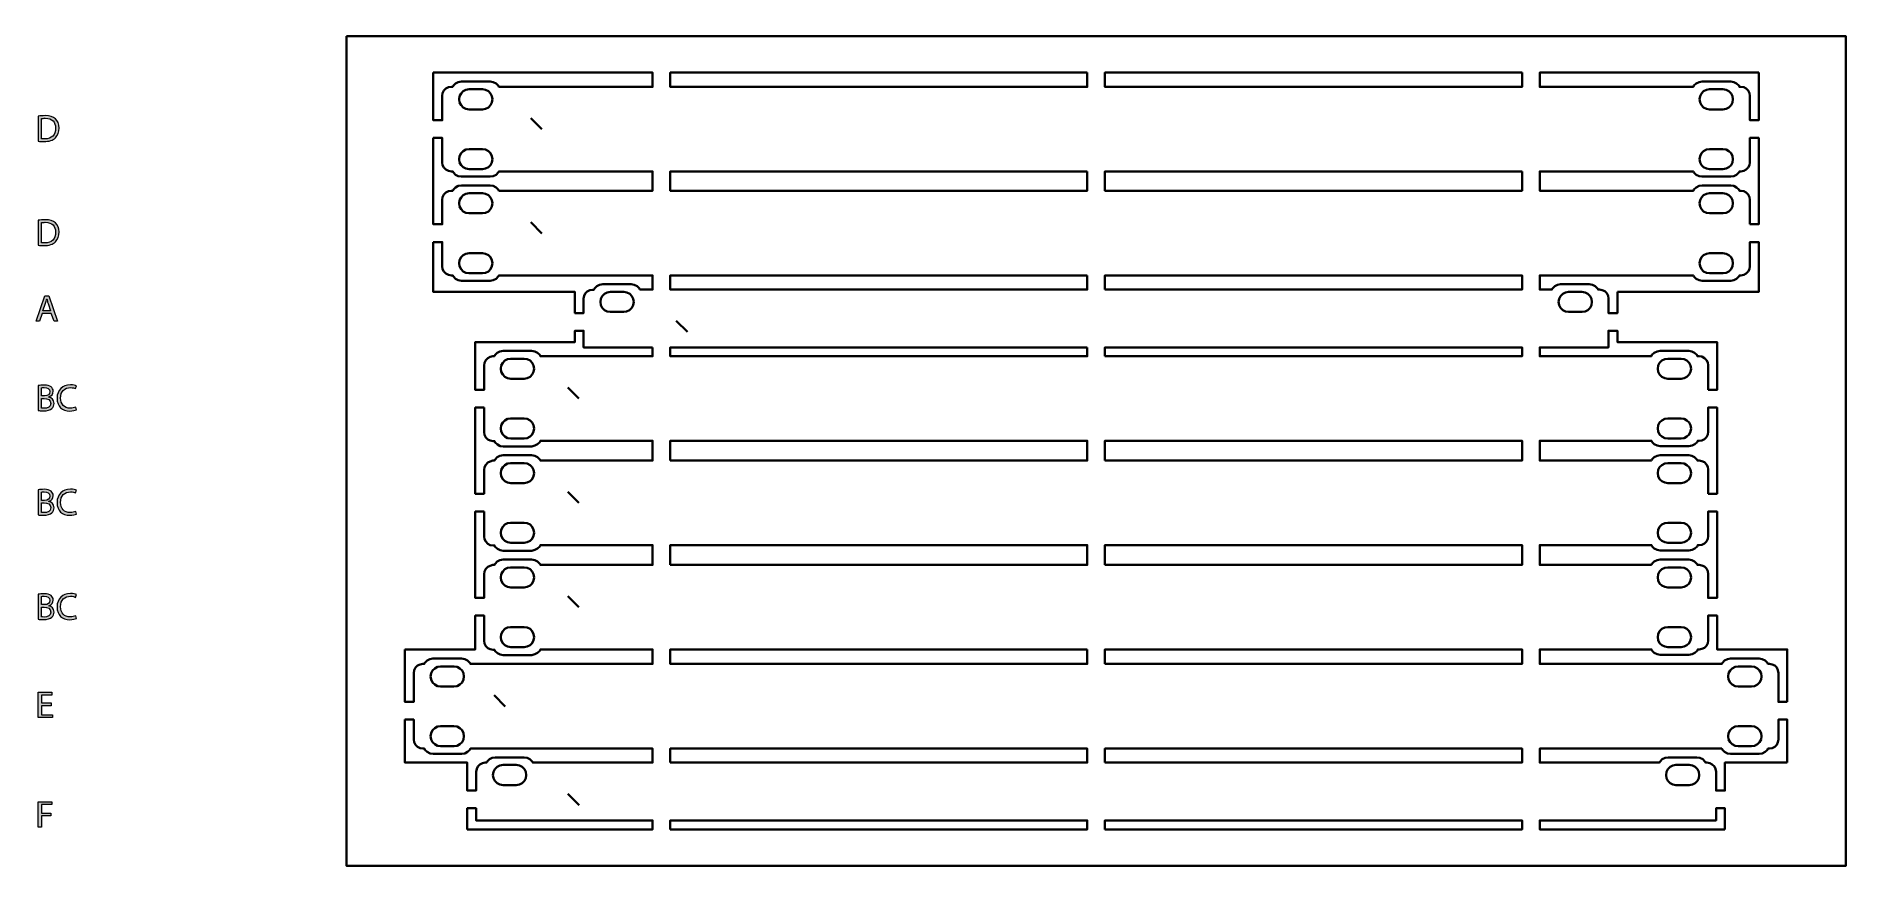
# Model space of a CAD drawing. Header units: inches. Extents: x -3.2 to 12.8, y 4.9 to 12.2.
import ezdxf

# ---------------------------------------------------------------- set-up
doc = ezdxf.new("R2010")
doc.units = ezdxf.units.IN
doc.header["$MEASUREMENT"] = 0
doc.layers.add('First LED Indicators', color=7, linetype='Continuous')
doc.layers.add('Led Positions', color=7, linetype='Continuous')

# ---------------------------------------------------------------- blocks, each defined once
blk = doc.blocks.new('block 2')
at = {"layer": 'Led Positions', "true_color": 0xffffff}
h = blk.add_hatch(color=7, dxfattribs=at)
h.dxf.hatch_style = 2
edge = h.paths.add_edge_path()
edge.add_spline(control_points=[(-3.217, 9.119), (-3.204, 9.122), (-3.184, 9.124), (-3.164, 9.124), (-3.135, 9.124), (-3.116, 9.119), (-3.102, 9.108), (-3.09, 9.099), (-3.083, 9.086), (-3.083, 9.068), (-3.083, 9.046), (-3.098, 9.027), (-3.121, 9.018), (-3.121, 9.018), (-3.121, 9.017), (-3.121, 9.017), (-3.1, 9.012), (-3.075, 8.994), (-3.075, 8.961), (-3.075, 8.941), (-3.082, 8.926), (-3.094, 8.915), (-3.109, 8.901), (-3.135, 8.894), (-3.172, 8.894), (-3.192, 8.894), (-3.207, 8.896), (-3.217, 8.897), (-3.217, 8.897), (-3.217, 9.119), (-3.217, 9.119)], knot_values=[0, 0, 0, 0, 1, 1, 1, 2, 2, 2, 3, 3, 3, 4, 4, 4, 5, 5, 5, 6, 6, 6, 7, 7, 7, 8, 8, 8, 9, 9, 9, 10, 10, 10, 10], degree=3, periodic=1)
edge = h.paths.add_edge_path()
edge.add_spline(control_points=[(-3.188, 9.027), (-3.188, 9.027), (-3.161, 9.027), (-3.161, 9.027), (-3.131, 9.027), (-3.113, 9.043), (-3.113, 9.065), (-3.113, 9.091), (-3.133, 9.102), (-3.162, 9.102), (-3.176, 9.102), (-3.183, 9.101), (-3.188, 9.1), (-3.188, 9.1), (-3.188, 9.027), (-3.188, 9.027)], knot_values=[0, 0, 0, 0, 1, 1, 1, 2, 2, 2, 3, 3, 3, 4, 4, 4, 5, 5, 5, 5], degree=3, periodic=1)
edge = h.paths.add_edge_path()
edge.add_spline(control_points=[(-3.188, 8.918), (-3.182, 8.917), (-3.174, 8.917), (-3.163, 8.917), (-3.133, 8.917), (-3.105, 8.928), (-3.105, 8.961), (-3.105, 8.992), (-3.132, 9.005), (-3.164, 9.005), (-3.164, 9.005), (-3.188, 9.005), (-3.188, 9.005), (-3.188, 9.005), (-3.188, 8.918), (-3.188, 8.918)], knot_values=[0, 0, 0, 0, 1, 1, 1, 2, 2, 2, 3, 3, 3, 4, 4, 4, 5, 5, 5, 5], degree=3, periodic=1)
h = blk.add_hatch(color=7, dxfattribs=at)
h.dxf.hatch_style = 2
edge = h.paths.add_edge_path()
edge.add_spline(control_points=[(-2.877, 8.904), (-2.888, 8.898), (-2.91, 8.893), (-2.937, 8.893), (-3.001, 8.893), (-3.049, 8.933), (-3.049, 9.007), (-3.049, 9.078), (-3.001, 9.126), (-2.93, 9.126), (-2.903, 9.126), (-2.884, 9.12), (-2.877, 9.116), (-2.877, 9.116), (-2.884, 9.092), (-2.884, 9.092), (-2.895, 9.097), (-2.911, 9.101), (-2.929, 9.101), (-2.983, 9.101), (-3.018, 9.067), (-3.018, 9.008), (-3.018, 8.953), (-2.986, 8.918), (-2.931, 8.918), (-2.913, 8.918), (-2.895, 8.921), (-2.883, 8.927), (-2.883, 8.927), (-2.877, 8.904), (-2.877, 8.904)], knot_values=[0, 0, 0, 0, 1, 1, 1, 2, 2, 2, 3, 3, 3, 4, 4, 4, 5, 5, 5, 6, 6, 6, 7, 7, 7, 8, 8, 8, 9, 9, 9, 10, 10, 10, 10], degree=3, periodic=1)
at = {"layer": 'Led Positions', "lineweight": 0}
for points, knots in [([(-3.217, 9.119), (-3.204, 9.122), (-3.184, 9.124), (-3.164, 9.124), (-3.135, 9.124), (-3.116, 9.119), (-3.102, 9.108), (-3.09, 9.099), (-3.083, 9.086), (-3.083, 9.068), (-3.083, 9.046), (-3.098, 9.027), (-3.121, 9.018), (-3.121, 9.018), (-3.121, 9.017), (-3.121, 9.017), (-3.1, 9.012), (-3.075, 8.994), (-3.075, 8.961), (-3.075, 8.941), (-3.082, 8.926), (-3.094, 8.915), (-3.109, 8.901), (-3.135, 8.894), (-3.172, 8.894), (-3.192, 8.894), (-3.207, 8.896), (-3.217, 8.897), (-3.217, 8.897), (-3.217, 9.119), (-3.217, 9.119)], [0, 0, 0, 0, 1, 1, 1, 2, 2, 2, 3, 3, 3, 4, 4, 4, 5, 5, 5, 6, 6, 6, 7, 7, 7, 8, 8, 8, 9, 9, 9, 10, 10, 10, 10]), ([(-3.188, 9.027), (-3.188, 9.027), (-3.161, 9.027), (-3.161, 9.027), (-3.131, 9.027), (-3.113, 9.043), (-3.113, 9.065), (-3.113, 9.091), (-3.133, 9.102), (-3.162, 9.102), (-3.176, 9.102), (-3.183, 9.101), (-3.188, 9.1), (-3.188, 9.1), (-3.188, 9.027), (-3.188, 9.027)], [0, 0, 0, 0, 1, 1, 1, 2, 2, 2, 3, 3, 3, 4, 4, 4, 5, 5, 5, 5]), ([(-3.188, 8.918), (-3.182, 8.917), (-3.174, 8.917), (-3.163, 8.917), (-3.133, 8.917), (-3.105, 8.928), (-3.105, 8.961), (-3.105, 8.992), (-3.132, 9.005), (-3.164, 9.005), (-3.164, 9.005), (-3.188, 9.005), (-3.188, 9.005), (-3.188, 9.005), (-3.188, 8.918), (-3.188, 8.918)], [0, 0, 0, 0, 1, 1, 1, 2, 2, 2, 3, 3, 3, 4, 4, 4, 5, 5, 5, 5]), ([(-2.877, 8.904), (-2.888, 8.898), (-2.91, 8.893), (-2.937, 8.893), (-3.001, 8.893), (-3.049, 8.933), (-3.049, 9.007), (-3.049, 9.078), (-3.001, 9.126), (-2.93, 9.126), (-2.903, 9.126), (-2.884, 9.12), (-2.877, 9.116), (-2.877, 9.116), (-2.884, 9.092), (-2.884, 9.092), (-2.895, 9.097), (-2.911, 9.101), (-2.929, 9.101), (-2.983, 9.101), (-3.018, 9.067), (-3.018, 9.008), (-3.018, 8.953), (-2.986, 8.918), (-2.931, 8.918), (-2.913, 8.918), (-2.895, 8.921), (-2.883, 8.927), (-2.883, 8.927), (-2.877, 8.904), (-2.877, 8.904)], [0, 0, 0, 0, 1, 1, 1, 2, 2, 2, 3, 3, 3, 4, 4, 4, 5, 5, 5, 6, 6, 6, 7, 7, 7, 8, 8, 8, 9, 9, 9, 10, 10, 10, 10])]:
    blk.add_open_spline(points, degree=3, knots=knots, dxfattribs=at)
blk = doc.blocks.new('block 3')
at = {"layer": 'Led Positions', "true_color": 0xffffff}
h = blk.add_hatch(color=7, dxfattribs=at)
h.dxf.hatch_style = 2
h.paths.add_polyline_path([(-3.181, 9.761), (-3.204, 9.69), (-3.234, 9.69), (-3.157, 9.916), (-3.122, 9.916), (-3.045, 9.69), (-3.076, 9.69), (-3.1, 9.761)])
edge = h.paths.add_edge_path()
edge.add_spline(control_points=[(-3.106, 9.784), (-3.106, 9.784), (-3.129, 9.849), (-3.129, 9.849), (-3.134, 9.864), (-3.137, 9.877), (-3.14, 9.891), (-3.14, 9.891), (-3.141, 9.891), (-3.141, 9.891), (-3.144, 9.877), (-3.148, 9.863), (-3.152, 9.85), (-3.152, 9.85), (-3.175, 9.784), (-3.175, 9.784), (-3.175, 9.784), (-3.106, 9.784), (-3.106, 9.784)], knot_values=[0, 0, 0, 0, 1, 1, 1, 2, 2, 2, 3, 3, 3, 4, 4, 4, 5, 5, 5, 6, 6, 6, 6], degree=3, periodic=1)
at = {"layer": 'Led Positions', "lineweight": 0}
blk.add_lwpolyline([(-3.181, 9.761), (-3.204, 9.69), (-3.234, 9.69), (-3.157, 9.916), (-3.122, 9.916), (-3.045, 9.69), (-3.076, 9.69), (-3.1, 9.761), (-3.181, 9.761)], dxfattribs=at)
blk.add_open_spline([(-3.106, 9.784), (-3.106, 9.784), (-3.129, 9.849), (-3.129, 9.849), (-3.134, 9.864), (-3.137, 9.877), (-3.14, 9.891), (-3.14, 9.891), (-3.141, 9.891), (-3.141, 9.891), (-3.144, 9.877), (-3.148, 9.863), (-3.152, 9.85), (-3.152, 9.85), (-3.175, 9.784), (-3.175, 9.784), (-3.175, 9.784), (-3.106, 9.784), (-3.106, 9.784)], degree=3, knots=[0, 0, 0, 0, 1, 1, 1, 2, 2, 2, 3, 3, 3, 4, 4, 4, 5, 5, 5, 6, 6, 6, 6], dxfattribs=at)
blk = doc.blocks.new('block 4')
at = {"layer": 'Led Positions', "true_color": 0xffffff}
h = blk.add_hatch(color=7, dxfattribs=at)
h.dxf.hatch_style = 2
edge = h.paths.add_edge_path()
edge.add_spline(control_points=[(-2.877, 7.976), (-2.888, 7.971), (-2.91, 7.966), (-2.937, 7.966), (-3.001, 7.966), (-3.049, 8.006), (-3.049, 8.08), (-3.049, 8.151), (-3.001, 8.199), (-2.93, 8.199), (-2.903, 8.199), (-2.884, 8.192), (-2.877, 8.189), (-2.877, 8.189), (-2.884, 8.165), (-2.884, 8.165), (-2.895, 8.17), (-2.911, 8.174), (-2.929, 8.174), (-2.983, 8.174), (-3.018, 8.14), (-3.018, 8.081), (-3.018, 8.026), (-2.986, 7.99), (-2.931, 7.99), (-2.913, 7.99), (-2.895, 7.994), (-2.883, 8), (-2.883, 8), (-2.877, 7.976), (-2.877, 7.976)], knot_values=[0, 0, 0, 0, 1, 1, 1, 2, 2, 2, 3, 3, 3, 4, 4, 4, 5, 5, 5, 6, 6, 6, 7, 7, 7, 8, 8, 8, 9, 9, 9, 10, 10, 10, 10], degree=3, periodic=1)
h = blk.add_hatch(color=7, dxfattribs=at)
h.dxf.hatch_style = 2
edge = h.paths.add_edge_path()
edge.add_spline(control_points=[(-3.217, 8.192), (-3.204, 8.195), (-3.184, 8.197), (-3.164, 8.197), (-3.135, 8.197), (-3.116, 8.192), (-3.102, 8.18), (-3.09, 8.172), (-3.083, 8.158), (-3.083, 8.14), (-3.083, 8.118), (-3.098, 8.099), (-3.121, 8.091), (-3.121, 8.091), (-3.121, 8.09), (-3.121, 8.09), (-3.1, 8.085), (-3.075, 8.067), (-3.075, 8.033), (-3.075, 8.014), (-3.082, 7.999), (-3.094, 7.988), (-3.109, 7.974), (-3.135, 7.967), (-3.172, 7.967), (-3.192, 7.967), (-3.207, 7.968), (-3.217, 7.97), (-3.217, 7.97), (-3.217, 8.192), (-3.217, 8.192)], knot_values=[0, 0, 0, 0, 1, 1, 1, 2, 2, 2, 3, 3, 3, 4, 4, 4, 5, 5, 5, 6, 6, 6, 7, 7, 7, 8, 8, 8, 9, 9, 9, 10, 10, 10, 10], degree=3, periodic=1)
edge = h.paths.add_edge_path()
edge.add_spline(control_points=[(-3.188, 8.099), (-3.188, 8.099), (-3.161, 8.099), (-3.161, 8.099), (-3.131, 8.099), (-3.113, 8.116), (-3.113, 8.137), (-3.113, 8.164), (-3.133, 8.174), (-3.162, 8.174), (-3.176, 8.174), (-3.183, 8.173), (-3.188, 8.172), (-3.188, 8.172), (-3.188, 8.099), (-3.188, 8.099)], knot_values=[0, 0, 0, 0, 1, 1, 1, 2, 2, 2, 3, 3, 3, 4, 4, 4, 5, 5, 5, 5], degree=3, periodic=1)
edge = h.paths.add_edge_path()
edge.add_spline(control_points=[(-3.188, 7.991), (-3.182, 7.99), (-3.174, 7.99), (-3.163, 7.99), (-3.133, 7.99), (-3.105, 8.001), (-3.105, 8.034), (-3.105, 8.064), (-3.132, 8.077), (-3.164, 8.077), (-3.164, 8.077), (-3.188, 8.077), (-3.188, 8.077), (-3.188, 8.077), (-3.188, 7.991), (-3.188, 7.991)], knot_values=[0, 0, 0, 0, 1, 1, 1, 2, 2, 2, 3, 3, 3, 4, 4, 4, 5, 5, 5, 5], degree=3, periodic=1)
at = {"layer": 'Led Positions', "lineweight": 0}
for points, knots in [([(-2.877, 7.976), (-2.888, 7.971), (-2.91, 7.966), (-2.937, 7.966), (-3.001, 7.966), (-3.049, 8.006), (-3.049, 8.08), (-3.049, 8.151), (-3.001, 8.199), (-2.93, 8.199), (-2.903, 8.199), (-2.884, 8.192), (-2.877, 8.189), (-2.877, 8.189), (-2.884, 8.165), (-2.884, 8.165), (-2.895, 8.17), (-2.911, 8.174), (-2.929, 8.174), (-2.983, 8.174), (-3.018, 8.14), (-3.018, 8.081), (-3.018, 8.026), (-2.986, 7.99), (-2.931, 7.99), (-2.913, 7.99), (-2.895, 7.994), (-2.883, 8), (-2.883, 8), (-2.877, 7.976), (-2.877, 7.976)], [0, 0, 0, 0, 1, 1, 1, 2, 2, 2, 3, 3, 3, 4, 4, 4, 5, 5, 5, 6, 6, 6, 7, 7, 7, 8, 8, 8, 9, 9, 9, 10, 10, 10, 10]), ([(-3.217, 8.192), (-3.204, 8.195), (-3.184, 8.197), (-3.164, 8.197), (-3.135, 8.197), (-3.116, 8.192), (-3.102, 8.18), (-3.09, 8.172), (-3.083, 8.158), (-3.083, 8.14), (-3.083, 8.118), (-3.098, 8.099), (-3.121, 8.091), (-3.121, 8.091), (-3.121, 8.09), (-3.121, 8.09), (-3.1, 8.085), (-3.075, 8.067), (-3.075, 8.033), (-3.075, 8.014), (-3.082, 7.999), (-3.094, 7.988), (-3.109, 7.974), (-3.135, 7.967), (-3.172, 7.967), (-3.192, 7.967), (-3.207, 7.968), (-3.217, 7.97), (-3.217, 7.97), (-3.217, 8.192), (-3.217, 8.192)], [0, 0, 0, 0, 1, 1, 1, 2, 2, 2, 3, 3, 3, 4, 4, 4, 5, 5, 5, 6, 6, 6, 7, 7, 7, 8, 8, 8, 9, 9, 9, 10, 10, 10, 10]), ([(-3.188, 8.099), (-3.188, 8.099), (-3.161, 8.099), (-3.161, 8.099), (-3.131, 8.099), (-3.113, 8.116), (-3.113, 8.137), (-3.113, 8.164), (-3.133, 8.174), (-3.162, 8.174), (-3.176, 8.174), (-3.183, 8.173), (-3.188, 8.172), (-3.188, 8.172), (-3.188, 8.099), (-3.188, 8.099)], [0, 0, 0, 0, 1, 1, 1, 2, 2, 2, 3, 3, 3, 4, 4, 4, 5, 5, 5, 5]), ([(-3.188, 7.991), (-3.182, 7.99), (-3.174, 7.99), (-3.163, 7.99), (-3.133, 7.99), (-3.105, 8.001), (-3.105, 8.034), (-3.105, 8.064), (-3.132, 8.077), (-3.164, 8.077), (-3.164, 8.077), (-3.188, 8.077), (-3.188, 8.077), (-3.188, 8.077), (-3.188, 7.991), (-3.188, 7.991)], [0, 0, 0, 0, 1, 1, 1, 2, 2, 2, 3, 3, 3, 4, 4, 4, 5, 5, 5, 5])]:
    blk.add_open_spline(points, degree=3, knots=knots, dxfattribs=at)
blk = doc.blocks.new('block 5')
at = {"layer": 'Led Positions', "true_color": 0xffffff}
h = blk.add_hatch(color=7, dxfattribs=at)
h.dxf.hatch_style = 2
edge = h.paths.add_edge_path()
edge.add_spline(control_points=[(-3.217, 7.264), (-3.204, 7.267), (-3.184, 7.269), (-3.164, 7.269), (-3.135, 7.269), (-3.116, 7.264), (-3.102, 7.253), (-3.09, 7.244), (-3.083, 7.231), (-3.083, 7.213), (-3.083, 7.191), (-3.098, 7.172), (-3.121, 7.163), (-3.121, 7.163), (-3.121, 7.162), (-3.121, 7.162), (-3.1, 7.157), (-3.075, 7.14), (-3.075, 7.106), (-3.075, 7.087), (-3.082, 7.072), (-3.094, 7.061), (-3.109, 7.046), (-3.135, 7.04), (-3.172, 7.04), (-3.192, 7.04), (-3.207, 7.041), (-3.217, 7.042), (-3.217, 7.042), (-3.217, 7.264), (-3.217, 7.264)], knot_values=[0, 0, 0, 0, 1, 1, 1, 2, 2, 2, 3, 3, 3, 4, 4, 4, 5, 5, 5, 6, 6, 6, 7, 7, 7, 8, 8, 8, 9, 9, 9, 10, 10, 10, 10], degree=3, periodic=1)
edge = h.paths.add_edge_path()
edge.add_spline(control_points=[(-3.188, 7.172), (-3.188, 7.172), (-3.161, 7.172), (-3.161, 7.172), (-3.131, 7.172), (-3.113, 7.188), (-3.113, 7.21), (-3.113, 7.236), (-3.133, 7.247), (-3.162, 7.247), (-3.176, 7.247), (-3.183, 7.246), (-3.188, 7.245), (-3.188, 7.245), (-3.188, 7.172), (-3.188, 7.172)], knot_values=[0, 0, 0, 0, 1, 1, 1, 2, 2, 2, 3, 3, 3, 4, 4, 4, 5, 5, 5, 5], degree=3, periodic=1)
edge = h.paths.add_edge_path()
edge.add_spline(control_points=[(-3.188, 7.064), (-3.182, 7.063), (-3.174, 7.062), (-3.163, 7.062), (-3.133, 7.062), (-3.105, 7.073), (-3.105, 7.106), (-3.105, 7.137), (-3.132, 7.15), (-3.164, 7.15), (-3.164, 7.15), (-3.188, 7.15), (-3.188, 7.15), (-3.188, 7.15), (-3.188, 7.064), (-3.188, 7.064)], knot_values=[0, 0, 0, 0, 1, 1, 1, 2, 2, 2, 3, 3, 3, 4, 4, 4, 5, 5, 5, 5], degree=3, periodic=1)
h = blk.add_hatch(color=7, dxfattribs=at)
h.dxf.hatch_style = 2
edge = h.paths.add_edge_path()
edge.add_spline(control_points=[(-2.877, 7.049), (-2.888, 7.044), (-2.91, 7.038), (-2.937, 7.038), (-3.001, 7.038), (-3.049, 7.078), (-3.049, 7.153), (-3.049, 7.224), (-3.001, 7.271), (-2.93, 7.271), (-2.903, 7.271), (-2.884, 7.265), (-2.877, 7.261), (-2.877, 7.261), (-2.884, 7.237), (-2.884, 7.237), (-2.895, 7.243), (-2.911, 7.247), (-2.929, 7.247), (-2.983, 7.247), (-3.018, 7.213), (-3.018, 7.154), (-3.018, 7.098), (-2.986, 7.063), (-2.931, 7.063), (-2.913, 7.063), (-2.895, 7.067), (-2.883, 7.072), (-2.883, 7.072), (-2.877, 7.049), (-2.877, 7.049)], knot_values=[0, 0, 0, 0, 1, 1, 1, 2, 2, 2, 3, 3, 3, 4, 4, 4, 5, 5, 5, 6, 6, 6, 7, 7, 7, 8, 8, 8, 9, 9, 9, 10, 10, 10, 10], degree=3, periodic=1)
at = {"layer": 'Led Positions', "lineweight": 0}
for points, knots in [([(-3.217, 7.264), (-3.204, 7.267), (-3.184, 7.269), (-3.164, 7.269), (-3.135, 7.269), (-3.116, 7.264), (-3.102, 7.253), (-3.09, 7.244), (-3.083, 7.231), (-3.083, 7.213), (-3.083, 7.191), (-3.098, 7.172), (-3.121, 7.163), (-3.121, 7.163), (-3.121, 7.162), (-3.121, 7.162), (-3.1, 7.157), (-3.075, 7.14), (-3.075, 7.106), (-3.075, 7.087), (-3.082, 7.072), (-3.094, 7.061), (-3.109, 7.046), (-3.135, 7.04), (-3.172, 7.04), (-3.192, 7.04), (-3.207, 7.041), (-3.217, 7.042), (-3.217, 7.042), (-3.217, 7.264), (-3.217, 7.264)], [0, 0, 0, 0, 1, 1, 1, 2, 2, 2, 3, 3, 3, 4, 4, 4, 5, 5, 5, 6, 6, 6, 7, 7, 7, 8, 8, 8, 9, 9, 9, 10, 10, 10, 10]), ([(-3.188, 7.172), (-3.188, 7.172), (-3.161, 7.172), (-3.161, 7.172), (-3.131, 7.172), (-3.113, 7.188), (-3.113, 7.21), (-3.113, 7.236), (-3.133, 7.247), (-3.162, 7.247), (-3.176, 7.247), (-3.183, 7.246), (-3.188, 7.245), (-3.188, 7.245), (-3.188, 7.172), (-3.188, 7.172)], [0, 0, 0, 0, 1, 1, 1, 2, 2, 2, 3, 3, 3, 4, 4, 4, 5, 5, 5, 5]), ([(-2.877, 7.049), (-2.888, 7.044), (-2.91, 7.038), (-2.937, 7.038), (-3.001, 7.038), (-3.049, 7.078), (-3.049, 7.153), (-3.049, 7.224), (-3.001, 7.271), (-2.93, 7.271), (-2.903, 7.271), (-2.884, 7.265), (-2.877, 7.261), (-2.877, 7.261), (-2.884, 7.237), (-2.884, 7.237), (-2.895, 7.243), (-2.911, 7.247), (-2.929, 7.247), (-2.983, 7.247), (-3.018, 7.213), (-3.018, 7.154), (-3.018, 7.098), (-2.986, 7.063), (-2.931, 7.063), (-2.913, 7.063), (-2.895, 7.067), (-2.883, 7.072), (-2.883, 7.072), (-2.877, 7.049), (-2.877, 7.049)], [0, 0, 0, 0, 1, 1, 1, 2, 2, 2, 3, 3, 3, 4, 4, 4, 5, 5, 5, 6, 6, 6, 7, 7, 7, 8, 8, 8, 9, 9, 9, 10, 10, 10, 10]), ([(-3.188, 7.064), (-3.182, 7.063), (-3.174, 7.062), (-3.163, 7.062), (-3.133, 7.062), (-3.105, 7.073), (-3.105, 7.106), (-3.105, 7.137), (-3.132, 7.15), (-3.164, 7.15), (-3.164, 7.15), (-3.188, 7.15), (-3.188, 7.15), (-3.188, 7.15), (-3.188, 7.064), (-3.188, 7.064)], [0, 0, 0, 0, 1, 1, 1, 2, 2, 2, 3, 3, 3, 4, 4, 4, 5, 5, 5, 5])]:
    blk.add_open_spline(points, degree=3, knots=knots, dxfattribs=at)
blk = doc.blocks.new('block 6')
at = {"layer": 'Led Positions', "true_color": 0xffffff}
h = blk.add_hatch(color=7, dxfattribs=at)
h.dxf.hatch_style = 2
edge = h.paths.add_edge_path()
edge.add_spline(control_points=[(-3.218, 11.513), (-3.199, 11.516), (-3.178, 11.518), (-3.155, 11.518), (-3.113, 11.518), (-3.083, 11.508), (-3.063, 11.49), (-3.043, 11.471), (-3.031, 11.445), (-3.031, 11.408), (-3.031, 11.371), (-3.043, 11.341), (-3.064, 11.32), (-3.085, 11.299), (-3.12, 11.288), (-3.164, 11.288), (-3.185, 11.288), (-3.202, 11.288), (-3.218, 11.29), (-3.218, 11.29), (-3.218, 11.513), (-3.218, 11.513)], knot_values=[0, 0, 0, 0, 1, 1, 1, 2, 2, 2, 3, 3, 3, 4, 4, 4, 5, 5, 5, 6, 6, 6, 7, 7, 7, 7], degree=3, periodic=1)
edge = h.paths.add_edge_path()
edge.add_spline(control_points=[(-3.188, 11.313), (-3.181, 11.311), (-3.17, 11.311), (-3.158, 11.311), (-3.096, 11.311), (-3.062, 11.346), (-3.062, 11.407), (-3.062, 11.461), (-3.092, 11.495), (-3.154, 11.495), (-3.169, 11.495), (-3.18, 11.493), (-3.188, 11.492), (-3.188, 11.492), (-3.188, 11.313), (-3.188, 11.313)], knot_values=[0, 0, 0, 0, 1, 1, 1, 2, 2, 2, 3, 3, 3, 4, 4, 4, 5, 5, 5, 5], degree=3, periodic=1)
at = {"layer": 'Led Positions', "lineweight": 0}
for points, knots in [([(-3.218, 11.513), (-3.199, 11.516), (-3.178, 11.518), (-3.155, 11.518), (-3.113, 11.518), (-3.083, 11.508), (-3.063, 11.49), (-3.043, 11.471), (-3.031, 11.445), (-3.031, 11.408), (-3.031, 11.371), (-3.043, 11.341), (-3.064, 11.32), (-3.085, 11.299), (-3.12, 11.288), (-3.164, 11.288), (-3.185, 11.288), (-3.202, 11.288), (-3.218, 11.29), (-3.218, 11.29), (-3.218, 11.513), (-3.218, 11.513)], [0, 0, 0, 0, 1, 1, 1, 2, 2, 2, 3, 3, 3, 4, 4, 4, 5, 5, 5, 6, 6, 6, 7, 7, 7, 7]), ([(-3.188, 11.313), (-3.181, 11.311), (-3.17, 11.311), (-3.158, 11.311), (-3.096, 11.311), (-3.062, 11.346), (-3.062, 11.407), (-3.062, 11.461), (-3.092, 11.495), (-3.154, 11.495), (-3.169, 11.495), (-3.18, 11.493), (-3.188, 11.492), (-3.188, 11.492), (-3.188, 11.313), (-3.188, 11.313)], [0, 0, 0, 0, 1, 1, 1, 2, 2, 2, 3, 3, 3, 4, 4, 4, 5, 5, 5, 5])]:
    blk.add_open_spline(points, degree=3, knots=knots, dxfattribs=at)
blk = doc.blocks.new('block 7')
at = {"layer": 'Led Positions', "true_color": 0xffffff}
h = blk.add_hatch(color=7, dxfattribs=at)
h.dxf.hatch_style = 2
edge = h.paths.add_edge_path()
edge.add_spline(control_points=[(-3.218, 10.588), (-3.199, 10.591), (-3.178, 10.593), (-3.155, 10.593), (-3.113, 10.593), (-3.083, 10.583), (-3.063, 10.565), (-3.043, 10.546), (-3.031, 10.52), (-3.031, 10.484), (-3.031, 10.447), (-3.043, 10.417), (-3.064, 10.396), (-3.085, 10.375), (-3.12, 10.363), (-3.164, 10.363), (-3.185, 10.363), (-3.202, 10.364), (-3.218, 10.366), (-3.218, 10.366), (-3.218, 10.588), (-3.218, 10.588)], knot_values=[0, 0, 0, 0, 1, 1, 1, 2, 2, 2, 3, 3, 3, 4, 4, 4, 5, 5, 5, 6, 6, 6, 7, 7, 7, 7], degree=3, periodic=1)
edge = h.paths.add_edge_path()
edge.add_spline(control_points=[(-3.188, 10.388), (-3.181, 10.387), (-3.17, 10.387), (-3.158, 10.387), (-3.096, 10.386), (-3.062, 10.422), (-3.062, 10.483), (-3.062, 10.536), (-3.092, 10.57), (-3.154, 10.57), (-3.169, 10.57), (-3.18, 10.569), (-3.188, 10.567), (-3.188, 10.567), (-3.188, 10.388), (-3.188, 10.388)], knot_values=[0, 0, 0, 0, 1, 1, 1, 2, 2, 2, 3, 3, 3, 4, 4, 4, 5, 5, 5, 5], degree=3, periodic=1)
at = {"layer": 'Led Positions', "lineweight": 0}
for points, knots in [([(-3.218, 10.588), (-3.199, 10.591), (-3.178, 10.593), (-3.155, 10.593), (-3.113, 10.593), (-3.083, 10.583), (-3.063, 10.565), (-3.043, 10.546), (-3.031, 10.52), (-3.031, 10.484), (-3.031, 10.447), (-3.043, 10.417), (-3.064, 10.396), (-3.085, 10.375), (-3.12, 10.363), (-3.164, 10.363), (-3.185, 10.363), (-3.202, 10.364), (-3.218, 10.366), (-3.218, 10.366), (-3.218, 10.588), (-3.218, 10.588)], [0, 0, 0, 0, 1, 1, 1, 2, 2, 2, 3, 3, 3, 4, 4, 4, 5, 5, 5, 6, 6, 6, 7, 7, 7, 7]), ([(-3.188, 10.388), (-3.181, 10.387), (-3.17, 10.387), (-3.158, 10.387), (-3.096, 10.386), (-3.062, 10.422), (-3.062, 10.483), (-3.062, 10.536), (-3.092, 10.57), (-3.154, 10.57), (-3.169, 10.57), (-3.18, 10.569), (-3.188, 10.567), (-3.188, 10.567), (-3.188, 10.388), (-3.188, 10.388)], [0, 0, 0, 0, 1, 1, 1, 2, 2, 2, 3, 3, 3, 4, 4, 4, 5, 5, 5, 5])]:
    blk.add_open_spline(points, degree=3, knots=knots, dxfattribs=at)
blk = doc.blocks.new('block 8')
at = {"layer": 'Led Positions', "true_color": 0xffffff}
h = blk.add_hatch(color=7, dxfattribs=at)
h.dxf.hatch_style = 2
h.paths.add_polyline_path([(-3.1, 6.274), (-3.188, 6.274), (-3.188, 6.192), (-3.09, 6.192), (-3.09, 6.168), (-3.218, 6.168), (-3.218, 6.394), (-3.095, 6.394), (-3.095, 6.369), (-3.188, 6.369), (-3.188, 6.298), (-3.1, 6.298)])
at = {"layer": 'Led Positions', "lineweight": 0}
blk.add_lwpolyline([(-3.1, 6.274), (-3.188, 6.274), (-3.188, 6.192), (-3.09, 6.192), (-3.09, 6.168), (-3.218, 6.168), (-3.218, 6.394), (-3.095, 6.394), (-3.095, 6.369), (-3.188, 6.369), (-3.188, 6.298), (-3.1, 6.298), (-3.1, 6.274)], dxfattribs=at)
blk = doc.blocks.new('block 9')
at = {"layer": 'Led Positions', "true_color": 0xffffff}
h = blk.add_hatch(color=7, dxfattribs=at)
h.dxf.hatch_style = 2
h.paths.add_polyline_path([(-3.218, 5.42), (-3.096, 5.42), (-3.096, 5.395), (-3.188, 5.395), (-3.188, 5.32), (-3.103, 5.32), (-3.103, 5.296), (-3.188, 5.296), (-3.188, 5.193), (-3.218, 5.193)])
at = {"layer": 'Led Positions', "lineweight": 0}
blk.add_lwpolyline([(-3.218, 5.42), (-3.096, 5.42), (-3.096, 5.395), (-3.188, 5.395), (-3.188, 5.32), (-3.103, 5.32), (-3.103, 5.296), (-3.188, 5.296), (-3.188, 5.193), (-3.218, 5.193), (-3.218, 5.42)], dxfattribs=at)

msp = doc.modelspace()

# ---------------------------------------------------------------- linework, layer by layer
at = {"layer": 'First LED Indicators', "color": 88, "lineweight": 35, "true_color": 0x105111}
for points in [[(-0.479, 12.224), (-0.479, 4.851), (12.839, 4.851), (12.839, 12.224), (-0.479, 12.224)], [(0.293, 11.9), (2.24, 11.9), (2.24, 11.774), (0.875, 11.774), (0.869, 11.785), (0.85, 11.805), (0.825, 11.817), (0.797, 11.822), (0.543, 11.822), (0.515, 11.817), (0.49, 11.805), (0.471, 11.785), (0.465, 11.774), (0.453, 11.774), (0.428, 11.77), (0.405, 11.759), (0.387, 11.741), (0.376, 11.719), (0.372, 11.694), (0.372, 11.477), (0.293, 11.477), (0.293, 11.9)], [(6.101, 11.9), (6.101, 11.774), (2.397, 11.774), (2.397, 11.9), (6.101, 11.9)], [(9.964, 11.9), (9.964, 11.774), (6.258, 11.774), (6.258, 11.9), (9.964, 11.9)], [(12.066, 11.9), (12.066, 11.477), (11.987, 11.477), (11.987, 11.694), (11.983, 11.719), (11.972, 11.741), (11.954, 11.759), (11.932, 11.77), (11.907, 11.774), (11.894, 11.774), (11.889, 11.785), (11.869, 11.805), (11.844, 11.817), (11.817, 11.822), (11.562, 11.822), (11.535, 11.817), (11.51, 11.805), (11.49, 11.785), (11.485, 11.774), (10.121, 11.774), (10.121, 11.9), (12.066, 11.9)], [(0.522, 11.663), (0.526, 11.691), (0.539, 11.716), (0.558, 11.735), (0.583, 11.748), (0.611, 11.752), (0.729, 11.752), (0.757, 11.748), (0.782, 11.735), (0.801, 11.716), (0.814, 11.691), (0.818, 11.663), (0.814, 11.635), (0.801, 11.61), (0.782, 11.591), (0.757, 11.578), (0.729, 11.574), (0.611, 11.574), (0.583, 11.578), (0.558, 11.591), (0.539, 11.61), (0.526, 11.635), (0.522, 11.663)], [(11.54, 11.663), (11.544, 11.691), (11.557, 11.716), (11.576, 11.735), (11.601, 11.748), (11.629, 11.752), (11.747, 11.752), (11.775, 11.748), (11.8, 11.735), (11.819, 11.716), (11.832, 11.691), (11.836, 11.663), (11.832, 11.635), (11.819, 11.61), (11.8, 11.591), (11.775, 11.578), (11.747, 11.574), (11.629, 11.574), (11.601, 11.578), (11.576, 11.591), (11.557, 11.61), (11.544, 11.635), (11.54, 11.663)], [(0.293, 11.32), (0.372, 11.32), (0.372, 11.103), (0.376, 11.078), (0.387, 11.056), (0.405, 11.038), (0.428, 11.027), (0.453, 11.023), (0.465, 11.023), (0.471, 11.012), (0.49, 10.992), (0.515, 10.98), (0.543, 10.976), (0.797, 10.976), (0.825, 10.98), (0.85, 10.992), (0.869, 11.012), (0.875, 11.023), (2.24, 11.023), (2.24, 10.85), (0.875, 10.85), (0.869, 10.861), (0.85, 10.88), (0.825, 10.893), (0.797, 10.897), (0.543, 10.897), (0.515, 10.893), (0.49, 10.88), (0.471, 10.861), (0.465, 10.85), (0.453, 10.85), (0.428, 10.846), (0.405, 10.834), (0.387, 10.816), (0.376, 10.794), (0.372, 10.769), (0.372, 10.553), (0.293, 10.553), (0.293, 11.32)], [(11.987, 10.553), (11.987, 10.769), (11.983, 10.794), (11.972, 10.816), (11.954, 10.834), (11.932, 10.846), (11.907, 10.85), (11.894, 10.85), (11.889, 10.861), (11.869, 10.88), (11.844, 10.893), (11.817, 10.897), (11.562, 10.897), (11.535, 10.893), (11.51, 10.88), (11.49, 10.861), (11.485, 10.85), (10.121, 10.85), (10.121, 11.023), (11.485, 11.023), (11.49, 11.012), (11.51, 10.992), (11.535, 10.98), (11.562, 10.976), (11.817, 10.976), (11.844, 10.98), (11.869, 10.992), (11.889, 11.012), (11.894, 11.023), (11.907, 11.023), (11.932, 11.027), (11.954, 11.038), (11.972, 11.056), (11.983, 11.078), (11.987, 11.103), (11.987, 11.32), (12.066, 11.32), (12.066, 10.553), (11.987, 10.553)], [(0.818, 11.131), (0.814, 11.103), (0.801, 11.078), (0.782, 11.059), (0.757, 11.047), (0.729, 11.042), (0.611, 11.042), (0.583, 11.047), (0.558, 11.059), (0.539, 11.078), (0.526, 11.103), (0.522, 11.131), (0.526, 11.159), (0.539, 11.184), (0.558, 11.203), (0.583, 11.216), (0.611, 11.22), (0.729, 11.22), (0.757, 11.216), (0.782, 11.203), (0.801, 11.184), (0.814, 11.159), (0.818, 11.131)], [(11.836, 11.131), (11.832, 11.103), (11.819, 11.078), (11.8, 11.059), (11.775, 11.047), (11.747, 11.042), (11.629, 11.042), (11.601, 11.047), (11.576, 11.059), (11.557, 11.078), (11.544, 11.103), (11.54, 11.131), (11.544, 11.159), (11.557, 11.184), (11.576, 11.203), (11.601, 11.216), (11.629, 11.22), (11.747, 11.22), (11.775, 11.216), (11.8, 11.203), (11.819, 11.184), (11.832, 11.159), (11.836, 11.131)], [(6.101, 11.023), (6.101, 10.85), (2.397, 10.85), (2.397, 11.023), (6.101, 11.023)], [(9.964, 11.023), (9.964, 10.85), (6.258, 10.85), (6.258, 11.023), (9.964, 11.023)], [(0.522, 10.739), (0.526, 10.766), (0.539, 10.791), (0.558, 10.811), (0.583, 10.823), (0.611, 10.828), (0.729, 10.828), (0.757, 10.823), (0.782, 10.811), (0.801, 10.791), (0.814, 10.766), (0.818, 10.739), (0.814, 10.711), (0.801, 10.686), (0.782, 10.666), (0.757, 10.654), (0.729, 10.65), (0.611, 10.65), (0.583, 10.654), (0.558, 10.666), (0.539, 10.686), (0.526, 10.711), (0.522, 10.739)], [(11.54, 10.739), (11.544, 10.766), (11.557, 10.791), (11.576, 10.811), (11.601, 10.823), (11.629, 10.828), (11.747, 10.828), (11.775, 10.823), (11.8, 10.811), (11.819, 10.791), (11.832, 10.766), (11.836, 10.739), (11.832, 10.711), (11.819, 10.686), (11.8, 10.666), (11.775, 10.654), (11.747, 10.65), (11.629, 10.65), (11.601, 10.654), (11.576, 10.666), (11.557, 10.686), (11.544, 10.711), (11.54, 10.739)], [(0.293, 10.395), (0.372, 10.395), (0.372, 10.179), (0.376, 10.154), (0.387, 10.132), (0.405, 10.114), (0.428, 10.103), (0.453, 10.098), (0.465, 10.098), (0.471, 10.087), (0.49, 10.068), (0.515, 10.055), (0.543, 10.051), (0.797, 10.051), (0.825, 10.055), (0.85, 10.068), (0.869, 10.087), (0.875, 10.098), (2.24, 10.098), (2.24, 9.972), (2.128, 9.972), (2.123, 9.983), (2.103, 10.003), (2.078, 10.015), (2.051, 10.02), (1.798, 10.02), (1.77, 10.015), (1.745, 10.003), (1.726, 9.983), (1.72, 9.971), (1.708, 9.971), (1.683, 9.967), (1.66, 9.956), (1.642, 9.938), (1.633, 9.917), (1.628, 9.892), (1.628, 9.763), (1.55, 9.763), (1.55, 9.952), (0.293, 9.952), (0.293, 10.395)], [(0.818, 10.207), (0.814, 10.179), (0.801, 10.154), (0.782, 10.134), (0.757, 10.122), (0.729, 10.118), (0.611, 10.118), (0.583, 10.122), (0.558, 10.134), (0.539, 10.154), (0.526, 10.179), (0.522, 10.207), (0.526, 10.234), (0.539, 10.259), (0.558, 10.279), (0.583, 10.291), (0.611, 10.296), (0.729, 10.296), (0.757, 10.291), (0.782, 10.279), (0.801, 10.259), (0.814, 10.234), (0.818, 10.207)], [(10.81, 9.952), (10.81, 9.763), (10.73, 9.763), (10.73, 9.892), (10.731, 9.892), (10.727, 9.917), (10.716, 9.939), (10.698, 9.957), (10.676, 9.968), (10.651, 9.972), (10.638, 9.972), (10.633, 9.983), (10.613, 10.003), (10.588, 10.015), (10.56, 10.02), (10.306, 10.02), (10.278, 10.015), (10.253, 10.003), (10.234, 9.983), (10.228, 9.972), (10.121, 9.972), (10.121, 10.098), (11.485, 10.098), (11.49, 10.087), (11.51, 10.068), (11.535, 10.055), (11.562, 10.051), (11.817, 10.051), (11.844, 10.055), (11.869, 10.068), (11.889, 10.087), (11.894, 10.098), (11.907, 10.098), (11.932, 10.103), (11.954, 10.114), (11.972, 10.132), (11.983, 10.154), (11.987, 10.179), (11.987, 10.395), (12.066, 10.395), (12.066, 9.952), (10.81, 9.952)], [(11.836, 10.207), (11.832, 10.179), (11.819, 10.154), (11.8, 10.134), (11.775, 10.122), (11.747, 10.118), (11.629, 10.118), (11.601, 10.122), (11.576, 10.134), (11.557, 10.154), (11.544, 10.179), (11.54, 10.207), (11.544, 10.234), (11.557, 10.259), (11.576, 10.279), (11.601, 10.291), (11.629, 10.296), (11.747, 10.296), (11.775, 10.291), (11.8, 10.279), (11.819, 10.259), (11.832, 10.234), (11.836, 10.207)], [(6.101, 10.098), (6.101, 9.972), (2.397, 9.972), (2.397, 10.098), (6.101, 10.098)], [(6.258, 9.972), (6.258, 10.098), (9.964, 10.098), (9.964, 9.972), (6.258, 9.972)], [(1.777, 9.863), (1.781, 9.89), (1.794, 9.915), (1.813, 9.935), (1.838, 9.947), (1.866, 9.952), (1.984, 9.952), (2.012, 9.947), (2.037, 9.935), (2.056, 9.915), (2.069, 9.89), (2.073, 9.863), (2.069, 9.835), (2.056, 9.81), (2.035, 9.79), (2.01, 9.778), (1.983, 9.774), (1.866, 9.774), (1.838, 9.778), (1.813, 9.79), (1.794, 9.81), (1.781, 9.835), (1.777, 9.863)], [(10.288, 9.863), (10.292, 9.89), (10.305, 9.915), (10.324, 9.935), (10.349, 9.947), (10.377, 9.952), (10.495, 9.952), (10.523, 9.947), (10.548, 9.935), (10.567, 9.915), (10.58, 9.89), (10.584, 9.863), (10.58, 9.835), (10.567, 9.81), (10.548, 9.79), (10.523, 9.778), (10.495, 9.774), (10.377, 9.774), (10.349, 9.778), (10.324, 9.79), (10.305, 9.81), (10.292, 9.835), (10.288, 9.863)], [(2.24, 9.458), (2.24, 9.38), (1.244, 9.38), (1.238, 9.391), (1.219, 9.41), (1.194, 9.423), (1.166, 9.427), (0.913, 9.427), (0.885, 9.423), (0.86, 9.41), (0.841, 9.391), (0.835, 9.38), (0.823, 9.38), (0.799, 9.373), (0.777, 9.362), (0.759, 9.344), (0.748, 9.321), (0.744, 9.296), (0.744, 9.081), (0.665, 9.081), (0.665, 9.506), (1.55, 9.506), (1.55, 9.606), (1.628, 9.606), (1.628, 9.458), (2.24, 9.458)], [(11.616, 9.081), (11.616, 9.299), (11.612, 9.324), (11.601, 9.346), (11.583, 9.364), (11.56, 9.376), (11.535, 9.38), (11.521, 9.38), (11.516, 9.391), (11.496, 9.41), (11.471, 9.423), (11.444, 9.427), (11.189, 9.427), (11.162, 9.423), (11.137, 9.41), (11.117, 9.391), (11.112, 9.38), (10.121, 9.38), (10.121, 9.458), (10.73, 9.458), (10.73, 9.606), (10.81, 9.606), (10.81, 9.506), (11.695, 9.506), (11.695, 9.081), (11.616, 9.081)], [(0.892, 9.269), (0.896, 9.296), (0.909, 9.321), (0.928, 9.341), (0.953, 9.353), (0.981, 9.357), (1.099, 9.357), (1.127, 9.353), (1.152, 9.341), (1.171, 9.321), (1.184, 9.296), (1.188, 9.269), (1.184, 9.241), (1.171, 9.216), (1.152, 9.196), (1.127, 9.184), (1.099, 9.18), (0.981, 9.18), (0.953, 9.184), (0.928, 9.196), (0.909, 9.216), (0.896, 9.241), (0.892, 9.269)], [(6.101, 9.458), (6.101, 9.38), (2.397, 9.38), (2.397, 9.458), (6.101, 9.458)], [(6.258, 9.38), (6.258, 9.458), (9.964, 9.458), (9.964, 9.38), (6.258, 9.38)], [(11.169, 9.269), (11.173, 9.296), (11.185, 9.321), (11.205, 9.341), (11.23, 9.353), (11.258, 9.357), (11.376, 9.357), (11.403, 9.353), (11.428, 9.341), (11.448, 9.321), (11.46, 9.296), (11.464, 9.269), (11.46, 9.241), (11.448, 9.216), (11.428, 9.196), (11.403, 9.184), (11.376, 9.18), (11.258, 9.18), (11.23, 9.184), (11.205, 9.196), (11.185, 9.216), (11.173, 9.241), (11.169, 9.269)], [(0.744, 8.924), (0.744, 8.706), (0.748, 8.681), (0.759, 8.659), (0.777, 8.641), (0.799, 8.63), (0.824, 8.626), (0.837, 8.626), (0.842, 8.614), (0.862, 8.595), (0.887, 8.582), (0.914, 8.578), (1.169, 8.578), (1.194, 8.585), (1.219, 8.598), (1.238, 8.617), (1.244, 8.628), (2.24, 8.628), (2.24, 8.452), (1.244, 8.452), (1.238, 8.463), (1.219, 8.483), (1.194, 8.495), (1.166, 8.5), (0.913, 8.5), (0.885, 8.495), (0.86, 8.483), (0.841, 8.463), (0.835, 8.452), (0.823, 8.452), (0.799, 8.445), (0.777, 8.434), (0.759, 8.416), (0.748, 8.394), (0.744, 8.369), (0.744, 8.157), (0.665, 8.157), (0.665, 8.924), (0.744, 8.924)], [(11.616, 8.157), (11.616, 8.372), (11.612, 8.397), (11.601, 8.419), (11.583, 8.437), (11.56, 8.448), (11.535, 8.452), (11.521, 8.452), (11.516, 8.463), (11.496, 8.483), (11.471, 8.495), (11.444, 8.5), (11.189, 8.5), (11.162, 8.495), (11.137, 8.483), (11.117, 8.463), (11.112, 8.452), (10.121, 8.452), (10.121, 8.628), (11.113, 8.628), (11.119, 8.617), (11.138, 8.598), (11.163, 8.585), (11.191, 8.581), (11.445, 8.581), (11.473, 8.585), (11.498, 8.598), (11.517, 8.617), (11.523, 8.628), (11.535, 8.628), (11.56, 8.632), (11.583, 8.644), (11.601, 8.662), (11.612, 8.684), (11.616, 8.709), (11.616, 8.924), (11.695, 8.924), (11.695, 8.157), (11.616, 8.157)], [(1.188, 8.738), (1.184, 8.71), (1.171, 8.685), (1.152, 8.666), (1.127, 8.653), (1.099, 8.649), (0.981, 8.649), (0.953, 8.653), (0.928, 8.666), (0.909, 8.685), (0.896, 8.71), (0.892, 8.738), (0.896, 8.766), (0.909, 8.791), (0.928, 8.81), (0.953, 8.823), (0.981, 8.827), (1.099, 8.827), (1.127, 8.823), (1.152, 8.81), (1.171, 8.791), (1.184, 8.766), (1.188, 8.738)], [(11.464, 8.738), (11.46, 8.71), (11.448, 8.685), (11.428, 8.666), (11.403, 8.653), (11.376, 8.649), (11.258, 8.649), (11.23, 8.653), (11.205, 8.666), (11.185, 8.685), (11.173, 8.71), (11.169, 8.738), (11.173, 8.766), (11.185, 8.791), (11.205, 8.81), (11.23, 8.823), (11.258, 8.827), (11.376, 8.827), (11.403, 8.823), (11.428, 8.81), (11.448, 8.791), (11.46, 8.766), (11.464, 8.738)], [(2.397, 8.452), (2.397, 8.628), (6.101, 8.628), (6.101, 8.452), (2.397, 8.452)], [(6.258, 8.452), (6.258, 8.628), (9.964, 8.628), (9.964, 8.452), (6.258, 8.452)], [(0.892, 8.341), (0.896, 8.369), (0.909, 8.394), (0.928, 8.413), (0.953, 8.426), (0.981, 8.43), (1.099, 8.43), (1.127, 8.426), (1.152, 8.413), (1.171, 8.394), (1.184, 8.369), (1.188, 8.341), (1.184, 8.313), (1.171, 8.288), (1.152, 8.269), (1.127, 8.257), (1.099, 8.252), (0.981, 8.252), (0.953, 8.257), (0.928, 8.269), (0.909, 8.288), (0.896, 8.313), (0.892, 8.341)], [(11.169, 8.341), (11.173, 8.369), (11.185, 8.394), (11.205, 8.413), (11.23, 8.426), (11.258, 8.43), (11.376, 8.43), (11.403, 8.426), (11.428, 8.413), (11.448, 8.394), (11.46, 8.369), (11.464, 8.341), (11.46, 8.313), (11.448, 8.288), (11.428, 8.269), (11.403, 8.257), (11.376, 8.252), (11.258, 8.252), (11.23, 8.257), (11.205, 8.269), (11.185, 8.288), (11.173, 8.313), (11.169, 8.341)], [(0.744, 7.999), (0.744, 7.779), (0.748, 7.754), (0.759, 7.732), (0.777, 7.713), (0.799, 7.702), (0.824, 7.698), (0.837, 7.698), (0.842, 7.687), (0.862, 7.668), (0.887, 7.655), (0.914, 7.651), (1.169, 7.651), (1.194, 7.658), (1.219, 7.67), (1.238, 7.69), (1.244, 7.701), (2.24, 7.701), (2.24, 7.525), (1.244, 7.525), (1.238, 7.536), (1.219, 7.556), (1.194, 7.568), (1.166, 7.572), (0.913, 7.572), (0.885, 7.568), (0.86, 7.556), (0.841, 7.536), (0.835, 7.525), (0.823, 7.525), (0.799, 7.518), (0.777, 7.507), (0.759, 7.489), (0.748, 7.467), (0.744, 7.442), (0.744, 7.232), (0.665, 7.232), (0.665, 7.999), (0.744, 7.999)], [(1.188, 7.811), (1.184, 7.783), (1.171, 7.758), (1.152, 7.738), (1.127, 7.726), (1.099, 7.722), (0.981, 7.722), (0.953, 7.726), (0.928, 7.738), (0.909, 7.758), (0.896, 7.783), (0.892, 7.811), (0.896, 7.838), (0.909, 7.863), (0.928, 7.883), (0.953, 7.895), (0.981, 7.9), (1.099, 7.9), (1.127, 7.895), (1.152, 7.883), (1.171, 7.863), (1.184, 7.838), (1.188, 7.811)], [(11.612, 7.469), (11.601, 7.492), (11.583, 7.51), (11.56, 7.521), (11.535, 7.525), (11.521, 7.525), (11.516, 7.536), (11.496, 7.556), (11.471, 7.568), (11.444, 7.572), (11.189, 7.572), (11.162, 7.568), (11.137, 7.556), (11.117, 7.536), (11.112, 7.525), (10.121, 7.525), (10.121, 7.701), (11.113, 7.701), (11.119, 7.69), (11.138, 7.67), (11.163, 7.658), (11.191, 7.654), (11.445, 7.654), (11.473, 7.658), (11.498, 7.67), (11.517, 7.69), (11.523, 7.701), (11.535, 7.701), (11.56, 7.705), (11.583, 7.716), (11.601, 7.734), (11.612, 7.757), (11.616, 7.782), (11.616, 7.999), (11.695, 7.999), (11.695, 7.232), (11.616, 7.232), (11.616, 7.444), (11.612, 7.469)], [(11.464, 7.811), (11.46, 7.783), (11.448, 7.758), (11.428, 7.738), (11.403, 7.726), (11.376, 7.722), (11.258, 7.722), (11.23, 7.726), (11.205, 7.738), (11.185, 7.758), (11.173, 7.783), (11.169, 7.811), (11.173, 7.838), (11.185, 7.863), (11.205, 7.883), (11.23, 7.895), (11.258, 7.9), (11.376, 7.9), (11.403, 7.895), (11.428, 7.883), (11.448, 7.863), (11.46, 7.838), (11.464, 7.811)], [(2.397, 7.525), (2.397, 7.701), (6.101, 7.701), (6.101, 7.525), (2.397, 7.525)], [(6.258, 7.525), (6.258, 7.701), (9.964, 7.701), (9.964, 7.525), (6.258, 7.525)], [(1.188, 7.414), (1.184, 7.386), (1.171, 7.361), (1.152, 7.342), (1.127, 7.329), (1.099, 7.325), (0.981, 7.325), (0.953, 7.329), (0.928, 7.342), (0.909, 7.361), (0.896, 7.386), (0.892, 7.414), (0.896, 7.442), (0.909, 7.467), (0.928, 7.486), (0.953, 7.499), (0.981, 7.503), (1.099, 7.503), (1.127, 7.499), (1.152, 7.486), (1.171, 7.467), (1.184, 7.442), (1.188, 7.414)], [(11.169, 7.414), (11.173, 7.442), (11.185, 7.467), (11.205, 7.486), (11.23, 7.499), (11.258, 7.503), (11.376, 7.503), (11.403, 7.499), (11.428, 7.486), (11.448, 7.467), (11.46, 7.442), (11.464, 7.414), (11.46, 7.386), (11.448, 7.361), (11.428, 7.342), (11.403, 7.329), (11.376, 7.325), (11.258, 7.325), (11.23, 7.329), (11.205, 7.342), (11.185, 7.361), (11.173, 7.386), (11.169, 7.414)], [(0.041, 6.774), (0.665, 6.774), (0.665, 7.075), (0.744, 7.075), (0.744, 6.851), (0.748, 6.826), (0.759, 6.804), (0.777, 6.786), (0.799, 6.775), (0.824, 6.771), (0.837, 6.771), (0.842, 6.76), (0.862, 6.74), (0.887, 6.728), (0.914, 6.724), (1.169, 6.724), (1.194, 6.731), (1.219, 6.743), (1.238, 6.762), (1.244, 6.774), (2.24, 6.774), (2.24, 6.645), (0.622, 6.645), (0.617, 6.656), (0.597, 6.675), (0.572, 6.688), (0.544, 6.692), (0.29, 6.692), (0.262, 6.688), (0.237, 6.675), (0.218, 6.656), (0.212, 6.645), (0.2, 6.645), (0.175, 6.641), (0.153, 6.63), (0.135, 6.612), (0.123, 6.589), (0.119, 6.564), (0.119, 6.308), (0.041, 6.308), (0.041, 6.774)], [(12.319, 6.308), (12.24, 6.308), (12.24, 6.564), (12.236, 6.589), (12.225, 6.612), (12.207, 6.63), (12.185, 6.641), (12.16, 6.645), (12.147, 6.645), (12.142, 6.656), (12.122, 6.675), (12.097, 6.688), (12.069, 6.692), (11.815, 6.692), (11.787, 6.688), (11.762, 6.675), (11.743, 6.656), (11.737, 6.645), (10.121, 6.645), (10.121, 6.774), (11.113, 6.774), (11.119, 6.762), (11.138, 6.743), (11.163, 6.731), (11.191, 6.726), (11.445, 6.726), (11.473, 6.731), (11.498, 6.743), (11.517, 6.762), (11.523, 6.774), (11.535, 6.774), (11.56, 6.778), (11.583, 6.789), (11.601, 6.807), (11.612, 6.829), (11.616, 6.854), (11.616, 7.075), (11.695, 7.075), (11.695, 6.774), (12.319, 6.774), (12.319, 6.308)], [(1.188, 6.883), (1.184, 6.856), (1.171, 6.831), (1.152, 6.811), (1.127, 6.799), (1.099, 6.794), (0.981, 6.794), (0.953, 6.799), (0.928, 6.811), (0.909, 6.831), (0.896, 6.856), (0.892, 6.883), (0.896, 6.911), (0.909, 6.936), (0.928, 6.956), (0.953, 6.968), (0.981, 6.972), (1.099, 6.972), (1.127, 6.968), (1.152, 6.956), (1.171, 6.936), (1.184, 6.911), (1.188, 6.883)], [(11.464, 6.883), (11.46, 6.856), (11.448, 6.831), (11.428, 6.811), (11.403, 6.799), (11.376, 6.794), (11.258, 6.794), (11.23, 6.799), (11.205, 6.811), (11.185, 6.831), (11.173, 6.856), (11.169, 6.883), (11.173, 6.911), (11.185, 6.936), (11.205, 6.956), (11.23, 6.968), (11.258, 6.972), (11.376, 6.972), (11.403, 6.968), (11.428, 6.956), (11.448, 6.936), (11.46, 6.911), (11.464, 6.883)], [(6.101, 6.774), (6.101, 6.645), (2.397, 6.645), (2.397, 6.774), (6.101, 6.774)], [(6.258, 6.645), (6.258, 6.774), (9.964, 6.774), (9.964, 6.645), (6.258, 6.645)], [(0.269, 6.534), (0.273, 6.562), (0.286, 6.587), (0.305, 6.606), (0.33, 6.618), (0.358, 6.623), (0.476, 6.623), (0.504, 6.618), (0.529, 6.606), (0.548, 6.587), (0.561, 6.562), (0.565, 6.534), (0.561, 6.506), (0.548, 6.481), (0.529, 6.462), (0.504, 6.449), (0.476, 6.445), (0.358, 6.445), (0.33, 6.449), (0.305, 6.462), (0.286, 6.481), (0.273, 6.506), (0.269, 6.534)], [(11.794, 6.534), (11.798, 6.562), (11.811, 6.587), (11.83, 6.606), (11.855, 6.618), (11.883, 6.623), (12.001, 6.623), (12.029, 6.618), (12.054, 6.606), (12.073, 6.587), (12.086, 6.562), (12.09, 6.534), (12.086, 6.506), (12.073, 6.481), (12.054, 6.462), (12.029, 6.449), (12.001, 6.445), (11.883, 6.445), (11.855, 6.449), (11.83, 6.462), (11.811, 6.481), (11.798, 6.506), (11.794, 6.534)], [(0.041, 6.15), (0.119, 6.15), (0.119, 5.974), (0.123, 5.949), (0.135, 5.927), (0.153, 5.909), (0.175, 5.898), (0.2, 5.893), (0.214, 5.893), (0.219, 5.882), (0.239, 5.863), (0.264, 5.85), (0.292, 5.846), (0.546, 5.846), (0.572, 5.85), (0.597, 5.863), (0.617, 5.882), (0.622, 5.893), (2.24, 5.893), (2.24, 5.768), (1.176, 5.768), (1.171, 5.779), (1.151, 5.798), (1.126, 5.811), (1.098, 5.815), (0.844, 5.815), (0.817, 5.811), (0.792, 5.798), (0.772, 5.779), (0.767, 5.768), (0.754, 5.768), (0.729, 5.763), (0.707, 5.752), (0.689, 5.734), (0.678, 5.712), (0.673, 5.687), (0.673, 5.519), (0.595, 5.519), (0.595, 5.768), (0.041, 5.768), (0.041, 6.15)], [(12.319, 5.768), (11.765, 5.768), (11.765, 5.519), (11.686, 5.519), (11.686, 5.687), (11.682, 5.712), (11.671, 5.734), (11.653, 5.752), (11.63, 5.763), (11.605, 5.768), (11.593, 5.768), (11.587, 5.779), (11.568, 5.798), (11.543, 5.811), (11.515, 5.815), (11.261, 5.815), (11.233, 5.811), (11.208, 5.798), (11.189, 5.779), (11.183, 5.768), (10.121, 5.768), (10.121, 5.893), (11.737, 5.893), (11.743, 5.882), (11.762, 5.863), (11.787, 5.85), (11.815, 5.846), (12.069, 5.846), (12.097, 5.85), (12.122, 5.863), (12.142, 5.882), (12.147, 5.893), (12.16, 5.893), (12.185, 5.898), (12.207, 5.909), (12.225, 5.927), (12.236, 5.949), (12.24, 5.974), (12.24, 6.15), (12.319, 6.15), (12.319, 5.768)], [(0.565, 6.003), (0.561, 5.975), (0.548, 5.95), (0.529, 5.931), (0.504, 5.918), (0.476, 5.914), (0.358, 5.914), (0.33, 5.918), (0.305, 5.931), (0.286, 5.95), (0.273, 5.975), (0.269, 6.003), (0.273, 6.031), (0.286, 6.056), (0.305, 6.075), (0.33, 6.088), (0.358, 6.092), (0.476, 6.092), (0.504, 6.088), (0.529, 6.075), (0.548, 6.056), (0.561, 6.031), (0.565, 6.003)], [(12.09, 6.003), (12.086, 5.975), (12.073, 5.95), (12.054, 5.931), (12.029, 5.918), (12.001, 5.914), (11.883, 5.914), (11.855, 5.918), (11.83, 5.931), (11.811, 5.95), (11.798, 5.975), (11.794, 6.003), (11.798, 6.031), (11.811, 6.056), (11.83, 6.075), (11.855, 6.088), (11.883, 6.092), (12.001, 6.092), (12.029, 6.088), (12.054, 6.075), (12.073, 6.056), (12.086, 6.031), (12.09, 6.003)], [(2.397, 5.768), (2.397, 5.893), (6.101, 5.893), (6.101, 5.768), (2.397, 5.768)], [(6.258, 5.768), (6.258, 5.893), (9.964, 5.893), (9.964, 5.768), (6.258, 5.768)], [(0.823, 5.658), (0.828, 5.686), (0.84, 5.711), (0.86, 5.73), (0.885, 5.743), (0.912, 5.747), (1.03, 5.747), (1.058, 5.743), (1.083, 5.73), (1.103, 5.711), (1.115, 5.686), (1.119, 5.658), (1.115, 5.63), (1.103, 5.605), (1.083, 5.586), (1.058, 5.573), (1.03, 5.569), (0.912, 5.569), (0.885, 5.573), (0.86, 5.586), (0.84, 5.605), (0.828, 5.63), (0.823, 5.658)], [(11.242, 5.658), (11.246, 5.686), (11.258, 5.711), (11.278, 5.73), (11.303, 5.743), (11.33, 5.747), (11.448, 5.747), (11.476, 5.743), (11.501, 5.73), (11.521, 5.711), (11.533, 5.686), (11.537, 5.658), (11.533, 5.63), (11.521, 5.605), (11.501, 5.586), (11.476, 5.573), (11.448, 5.569), (11.33, 5.569), (11.303, 5.573), (11.278, 5.586), (11.258, 5.605), (11.246, 5.63), (11.242, 5.658)], [(0.595, 5.175), (0.595, 5.362), (0.673, 5.362), (0.673, 5.254), (2.24, 5.254), (2.24, 5.175), (0.595, 5.175)], [(11.765, 5.175), (10.121, 5.175), (10.121, 5.254), (11.686, 5.254), (11.686, 5.362), (11.765, 5.362), (11.765, 5.175)], [(2.397, 5.175), (2.397, 5.254), (6.101, 5.254), (6.101, 5.175), (2.397, 5.175)], [(6.258, 5.175), (6.258, 5.254), (9.964, 5.254), (9.964, 5.175), (6.258, 5.175)]]:
    msp.add_lwpolyline(points, dxfattribs=at)
at = {"layer": 'First LED Indicators', "color": 30, "lineweight": 35, "true_color": 0xff9f1d}
for points in [[(1.16, 11.495), (1.258, 11.397)], [(1.16, 10.571), (1.258, 10.472)], [(2.451, 9.695), (2.55, 9.596)], [(1.487, 9.102), (1.585, 9.003)], [(1.487, 8.175), (1.585, 8.076)], [(1.487, 7.247), (1.585, 7.149)], [(0.832, 6.367), (0.93, 6.268)], [(1.489, 5.49), (1.588, 5.391)]]:
    msp.add_lwpolyline(points, dxfattribs=at)

# ---------------------------------------------------------------- block references
at = {"layer": 'Led Positions'}
for name in ['block 6', 'block 7', 'block 3', 'block 2', 'block 4', 'block 5', 'block 8', 'block 9']:
    msp.add_blockref(name, (0, 0), dxfattribs=at)

doc.saveas('drawing.dxf')
